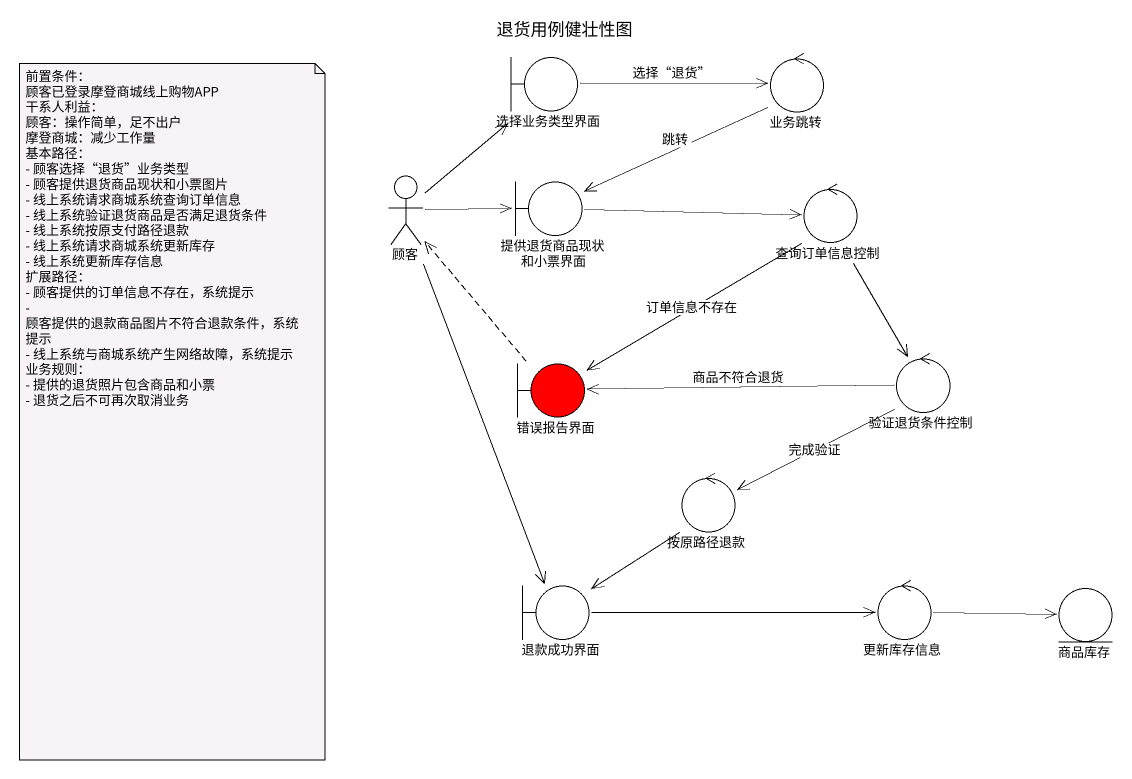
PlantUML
@startuml
title 退货用例健壮性图
boundary 选择业务类型界面
control 业务跳转
actor 顾客
boundary 提供退货商品现状和小票界面
control 查询订单信息控制
boundary 错误报告界面 #FF0000
control 验证退货条件控制
control 按原路径退款
boundary 退款成功界面
control 更新库存信息
entity 商品库存
选择业务类型界面 -right-> 业务跳转 : 选择“退货”
业务跳转 -left-> 提供退货商品现状和小票界面 : 跳转
顾客 -up-> 选择业务类型界面
顾客 -right-> 提供退货商品现状和小票界面
顾客 --> 退款成功界面
提供退货商品现状和小票界面 -right-> 查询订单信息控制
查询订单信息控制 --> 错误报告界面 : 订单信息不存在
查询订单信息控制 --> 验证退货条件控制
错误报告界面 .up.> 顾客
验证退货条件控制 -left-> 错误报告界面 : 商品不符合退货
验证退货条件控制 -left-> 按原路径退款 : 完成验证
按原路径退款 --> 退款成功界面
退款成功界面 -right-> 更新库存信息
更新库存信息 -right-> 商品库存
note as N1
  前置条件：
  顾客已登录摩登商城线上购物APP
  干系人利益：
  顾客：操作简单，足不出户
  摩登商城：减少工作量
  基本路径：
  - 顾客选择“退货”业务类型
  - 顾客提供退货商品现状和小票图片
  - 线上系统请求商城系统查询订单信息
  - 线上系统验证退货商品是否满足退货条件
  - 线上系统按原支付路径退款
  - 线上系统请求商城系统更新库存
  - 线上系统更新库存信息
  扩展路径：
  - 顾客提供的订单信息不存在，系统提示
  - 顾客提供的退款商品图片不符合退款条件，系统提示
  - 线上系统与商城系统产生网络故障，系统提示
  业务规则：
  - 提供的退货照片包含商品和小票
  - 退货之后不可再次取消业务
end note
@enduml
